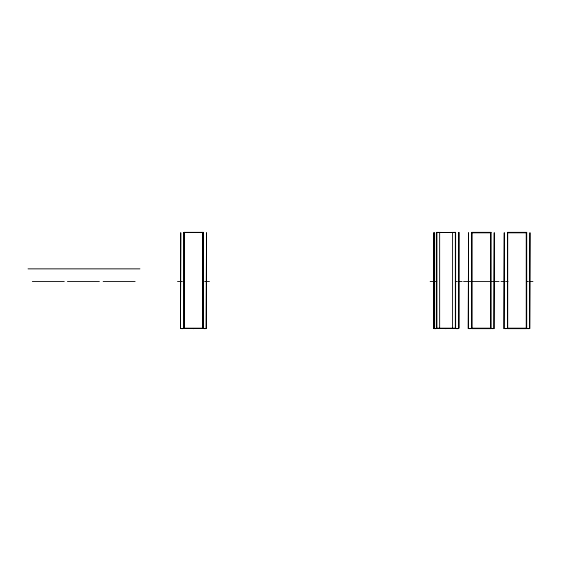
<?xml version="1.0" encoding="UTF-8"?>
<svg xmlns="http://www.w3.org/2000/svg" width="561" height="561" viewBox="0 0 561 561"><rect width="100%" height="100%" fill="white"/><g stroke="black" fill="none" stroke-linecap="round" stroke-linejoin="round"><path stroke-width="0.84" d="M183.98 232.584L203.215 232.584M455.63 232.584L436.626 232.345M471.738 232.584L490.973 232.584M507.467 232.584L526.709 232.584M436.858 232.815L436.339 232.815L436.339 328.416L455.63 328.416L455.63 232.345L436.339 232.584M471.738 232.815L490.742 232.815M507.467 232.815L526.47 232.815M28.05 268.859L139.913 268.859M32.321 281.433L64.277 281.433M67.425 281.433L99.388 281.433M103.161 281.433L135.117 281.433M177.5 281.433L181.792 281.433M182.669 281.433L184.303 281.433M202.858 281.433L204.295 281.433M205.172 281.433L209.463 281.433M430.154 281.433L434.438 281.433M435.315 281.433L436.753 281.433M455.308 281.433L456.949 281.433M457.818 281.433L462.11 281.433M463.561 281.433L499.052 281.433M500.994 281.433L505.279 281.433M506.155 281.433L507.986 281.433M526.548 281.433L527.789 281.433M528.665 281.433L532.95 281.433M183.98 328.185L203.215 328.185M436.339 328.185L455.63 328.185M471.738 328.185L490.973 328.185M507.467 328.185L526.709 328.185M181.406 328.416L182.963 328.416M204.001 328.416L205.564 328.416M434.516 328.416L436.079 328.416M456.647 328.416L458.211 328.416M469.157 328.416L470.721 328.416M471.738 328.416L490.973 328.416L490.973 232.345L471.738 232.345L471.738 328.655L490.742 328.655L490.742 232.345M491.759 328.416L493.315 328.416M504.893 328.416L506.457 328.416M507.467 328.416L526.709 328.416L526.709 232.345L507.467 232.345L507.467 328.655L526.47 328.655L526.47 232.345M527.487 328.416L529.051 328.416M181.406 328.655L182.963 328.655M193.18 328.655L193.713 328.655M204.001 328.655L205.564 328.655M434.354 328.655L435.918 328.655M445.532 328.655L446.072 328.655M456.352 328.655L457.916 328.655M469.157 328.655L470.721 328.655M491.759 328.655L493.315 328.655M504.893 328.655L506.457 328.655M527.487 328.655L529.051 328.655M526.239 232.815L526.239 328.416M507.705 232.345L507.705 328.416M490.51 232.815L490.51 328.416M471.969 232.345L471.969 328.416M455.343 232.345L455.343 328.416M452.601 232.584L452.601 328.185M439.656 232.584L439.656 328.185M436.858 232.584L436.858 328.416M436.626 232.815L436.626 328.416M436.57 232.584L436.57 328.416M433.99 232.815L433.933 328.416M203.117 232.345L203.117 328.416M202.984 232.345L202.984 328.416M202.886 232.584L202.886 328.185M202.752 232.584L202.752 328.185M184.211 232.345L184.211 328.416M184.113 232.345L184.113 328.416M203.215 232.345L183.98 232.345L183.98 328.416L203.215 328.416L203.215 232.345M458.954 232.584L458.428 232.584L458.428 328.185L458.954 328.185L458.954 232.584M180.761 232.815L180.53 328.416L180.761 232.815M206.469 232.815L206.238 328.416L206.469 232.815M434.228 232.815L433.702 232.815L433.702 328.416L434.228 328.416L434.228 232.815M468.519 232.815L468.288 328.655L468.519 232.815M494.227 232.815L493.996 328.655L494.227 232.815M504.248 232.815L504.016 328.655L504.248 232.815M529.963 232.815L529.724 328.655L529.963 232.815M458.723 328.185L458.723 232.584L458.66 328.185"/></g></svg>
